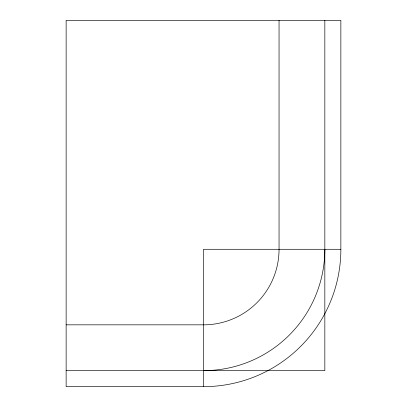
<?xml version="1.0" encoding="UTF-8"?>
<svg xmlns="http://www.w3.org/2000/svg" width="407" height="407" viewBox="0 0 407 407"><rect width="100%" height="100%" fill="white"/><g stroke="black" fill="none" stroke-linecap="round" stroke-linejoin="round"><path stroke-width="0.61" d="M340.863 249.288L203.5 249.288L203.5 386.65L66.138 386.65L66.138 20.35L340.863 20.35L340.863 249.288A137.363 137.363 0 0 1 203.5 386.65M66.138 324.837L203.5 324.837A75.549 75.549 0 0 0 279.049 249.288L279.049 20.35M66.138 370.624L324.837 370.624L324.837 20.35M324.837 249.288A121.337 121.337 0 0 1 203.5 370.624"/></g></svg>
